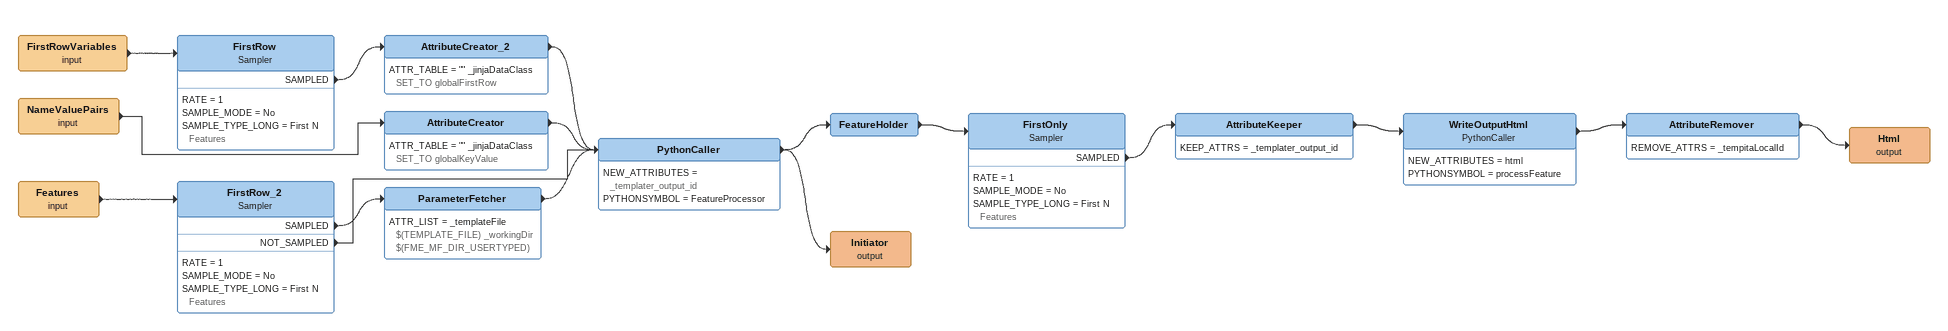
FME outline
FirstRowVariables (input)
    -> FirstRow
FirstRow: Sampler
    RATE = 1
    SAMPLE_MODE = No
    SAMPLE_TYPE_LONG = First N Features
    SAMPLED -> AttributeCreator_2
AttributeCreator_2
    ATTR_TABLE = "" _jinjaDataClass SET_TO globalFirstRow
    -> PythonCaller
NameValuePairs (input)
    -> AttributeCreator
AttributeCreator
    ATTR_TABLE = "" _jinjaDataClass SET_TO globalKeyValue
    -> PythonCaller
Features (input)
    -> FirstRow_2
FirstRow_2: Sampler
    RATE = 1
    SAMPLE_MODE = No
    SAMPLE_TYPE_LONG = First N Features
    SAMPLED -> ParameterFetcher
    NOT_SAMPLED -> PythonCaller
ParameterFetcher
    ATTR_LIST = _templateFile $(TEMPLATE_FILE) _workingDir $(FME_MF_DIR_USERTYPED)
    -> PythonCaller
PythonCaller
    NEW_ATTRIBUTES = _templater_output_id
    PYTHONSYMBOL = FeatureProcessor
    -> FeatureHolder
    -> Initiator (output)
FeatureHolder
    -> FirstOnly
FirstOnly: Sampler
    RATE = 1
    SAMPLE_MODE = No
    SAMPLE_TYPE_LONG = First N Features
    SAMPLED -> AttributeKeeper
AttributeKeeper
    KEEP_ATTRS = _templater_output_id
    -> WriteOutputHtml
WriteOutputHtml: PythonCaller
    NEW_ATTRIBUTES = html
    PYTHONSYMBOL = processFeature
    -> AttributeRemover
AttributeRemover
    REMOVE_ATTRS = _tempitaLocalId
    -> Html (output)
Html (output)
Initiator (output)
